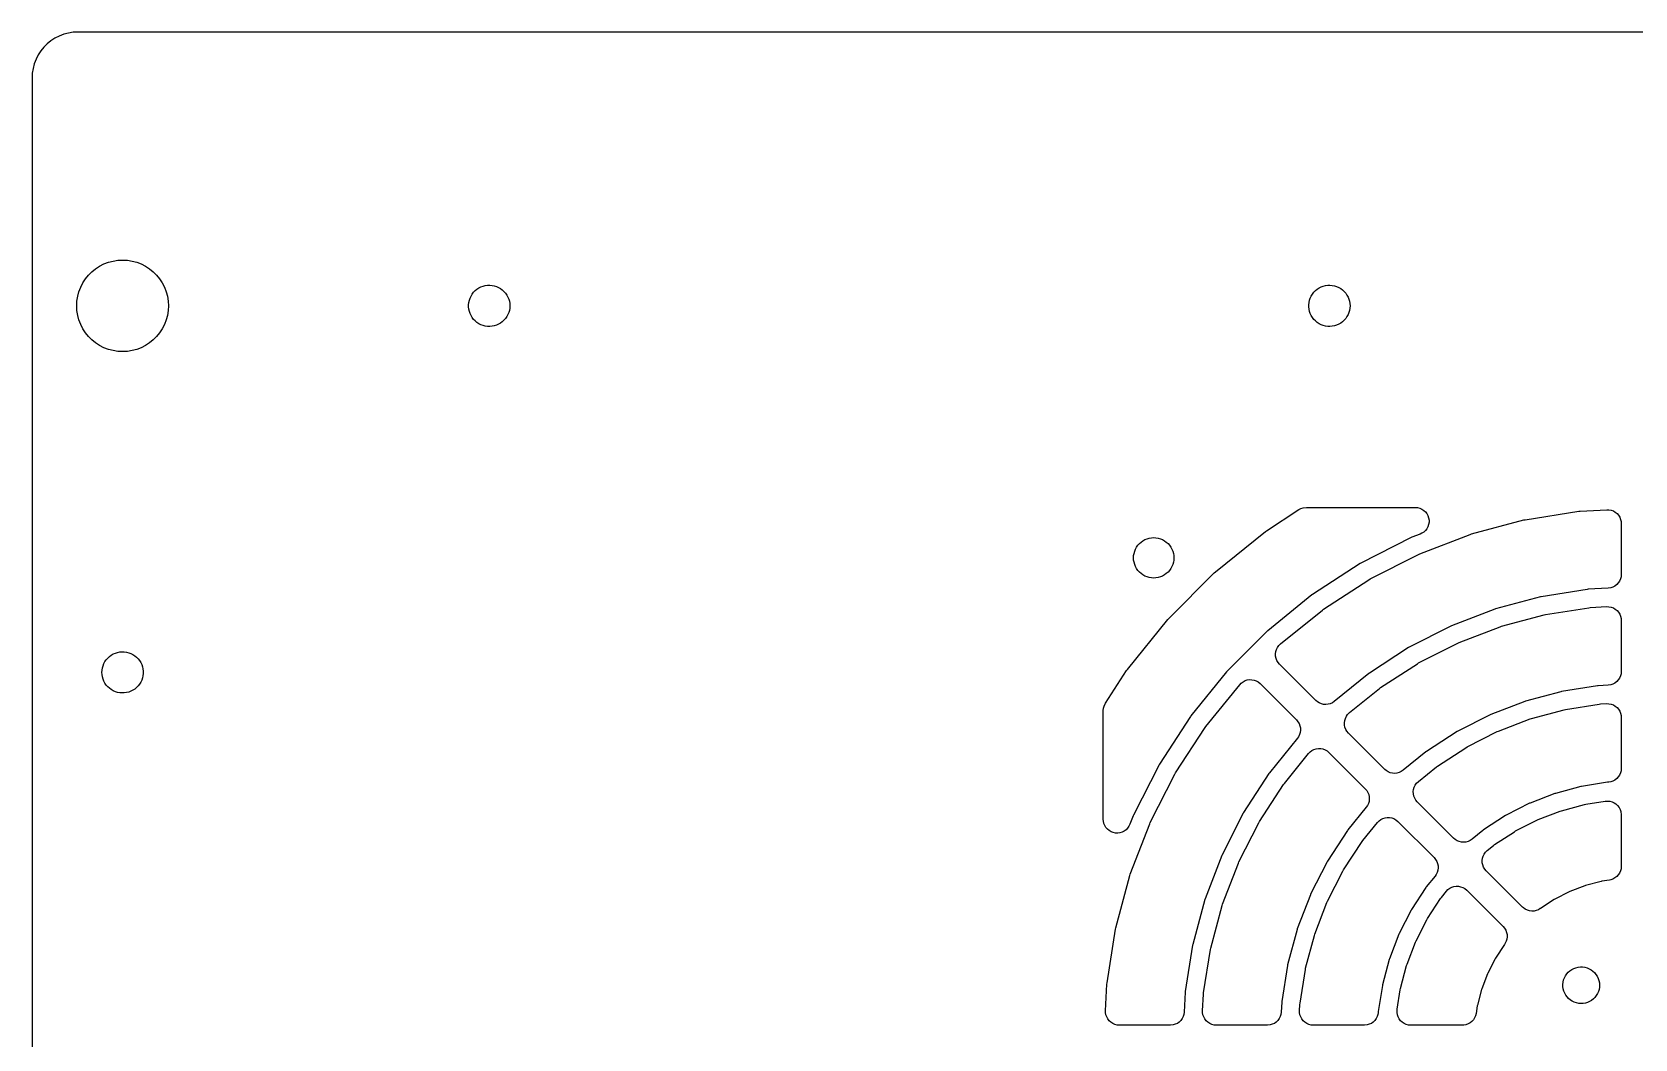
# Model space of a CAD drawing. Header units: metres. Extents: x -325 to 325, y -110 to 110.
# Drawn here: x -324.9 to -150, y 0 to 109.9 of the extents above; entities that cross this region are included whole.
import ezdxf

# ---------------------------------------------------------------- set-up
doc = ezdxf.new("R2010")
doc.units = ezdxf.units.M

msp = doc.modelspace()

# ---------------------------------------------------------------- linework, layer by layer
for p, q in [((-323.221, 108.591), (-323.591, 108.221)), ((-322.814, 108.92), (-323.221, 108.591)), ((-322.375, 109.205), (-322.814, 108.92)), ((-321.909, 109.443), (-322.375, 109.205)), ((-321.42, 109.63), (-321.909, 109.443)), ((-320.915, 109.766), (-321.42, 109.63)), ((-320.398, 109.848), (-320.915, 109.766)), ((-319.875, 109.875), (-320.398, 109.848)), ((319.875, 109.875), (-319.875, 109.875)), ((-324.443, 106.909), (-324.63, 106.42)), ((-324.205, 107.375), (-324.443, 106.909)), ((-323.92, 107.814), (-324.205, 107.375)), ((-323.591, 108.221), (-323.92, 107.814)), ((-324.848, 105.398), (-324.875, 104.875)), ((-324.766, 105.915), (-324.848, 105.398)), ((-324.63, 106.42), (-324.766, 105.915)), ((-324.875, 104.875), (-324.875, -104.875)), ((-318.346, 83.7157), (-317.939, 84.0451)), ((-317.939, 84.0451), (-317.5, 84.3301)), ((-317.5, 84.3301), (-317.034, 84.5677)), ((-317.034, 84.5677), (-316.545, 84.7553)), ((-316.545, 84.7553), (-316.04, 84.8907)), ((-316.04, 84.8907), (-315.523, 84.9726)), ((-315.523, 84.9726), (-315, 85)), ((-315, 85), (-314.477, 84.9726)), ((-314.477, 84.9726), (-313.96, 84.8907)), ((-313.96, 84.8907), (-313.455, 84.7553)), ((-313.455, 84.7553), (-312.966, 84.5677)), ((-312.966, 84.5677), (-312.5, 84.3301)), ((-312.5, 84.3301), (-312.061, 84.0451)), ((-312.061, 84.0451), (-311.654, 83.7157)), ((-319.568, 82.0337), (-319.33, 82.5)), ((-319.33, 82.5), (-319.045, 82.9389)), ((-319.045, 82.9389), (-318.716, 83.3456)), ((-318.716, 83.3456), (-318.346, 83.7157)), ((-311.654, 83.7157), (-311.284, 83.3456)), ((-311.284, 83.3456), (-310.955, 82.9389)), ((-310.955, 82.9389), (-310.67, 82.5)), ((-310.67, 82.5), (-310.432, 82.0337)), ((-275.672, 82.1474), (-275.431, 82.2083)), ((-275.431, 82.2083), (-275.186, 82.2423)), ((-275.186, 82.2423), (-274.938, 82.2491)), ((-274.938, 82.2491), (-274.691, 82.2287)), ((-274.691, 82.2287), (-274.448, 82.1812)), ((-184.005, 82.1474), (-183.765, 82.2083)), ((-183.765, 82.2083), (-183.519, 82.2423)), ((-183.519, 82.2423), (-183.271, 82.2491)), ((-183.271, 82.2491), (-183.024, 82.2287)), ((-183.024, 82.2287), (-182.781, 82.1812)), ((-320, 80), (-319.973, 80.5226)), ((-319.973, 80.5226), (-319.891, 81.0396)), ((-319.891, 81.0396), (-319.755, 81.5451)), ((-319.755, 81.5451), (-319.568, 82.0337)), ((-310.432, 82.0337), (-310.245, 81.5451)), ((-310.245, 81.5451), (-310.109, 81.0396)), ((-310.109, 81.0396), (-310.027, 80.5226)), ((-310.027, 80.5226), (-310, 80)), ((-277.219, 80.3703), (-277.165, 80.6122)), ((-277.165, 80.6122), (-277.085, 80.8467)), ((-277.085, 80.8467), (-276.979, 81.0709)), ((-276.979, 81.0709), (-276.849, 81.2821)), ((-276.849, 81.2821), (-276.697, 81.4777)), ((-276.697, 81.4777), (-276.524, 81.6554)), ((-276.524, 81.6554), (-276.333, 81.813)), ((-276.333, 81.813), (-276.125, 81.9485)), ((-276.125, 81.9485), (-275.904, 82.0605)), ((-275.904, 82.0605), (-275.672, 82.1474)), ((-274.448, 82.1812), (-274.211, 82.1071)), ((-274.211, 82.1071), (-273.984, 82.0076)), ((-273.984, 82.0076), (-273.769, 81.8836)), ((-273.769, 81.8836), (-273.57, 81.7368)), ((-273.57, 81.7368), (-273.387, 81.5689)), ((-273.387, 81.5689), (-273.224, 81.382)), ((-273.224, 81.382), (-273.083, 81.1783)), ((-273.083, 81.1783), (-272.965, 80.9602)), ((-272.965, 80.9602), (-272.872, 80.7306)), ((-272.872, 80.7306), (-272.804, 80.492)), ((-272.804, 80.492), (-272.764, 80.2475)), ((-185.553, 80.3703), (-185.498, 80.6122)), ((-185.498, 80.6122), (-185.418, 80.8467)), ((-185.418, 80.8467), (-185.312, 81.0709)), ((-185.312, 81.0709), (-185.182, 81.2821)), ((-185.182, 81.2821), (-185.03, 81.4777)), ((-185.03, 81.4777), (-184.857, 81.6554)), ((-184.857, 81.6554), (-184.666, 81.813)), ((-184.666, 81.813), (-184.458, 81.9485)), ((-184.458, 81.9485), (-184.237, 82.0605)), ((-184.237, 82.0605), (-184.005, 82.1474)), ((-182.781, 82.1812), (-182.544, 82.1071)), ((-182.544, 82.1071), (-182.317, 82.0076)), ((-182.317, 82.0076), (-182.103, 81.8836)), ((-182.103, 81.8836), (-181.903, 81.7368)), ((-181.903, 81.7368), (-181.721, 81.5689)), ((-181.721, 81.5689), (-181.558, 81.382)), ((-181.558, 81.382), (-181.417, 81.1783)), ((-181.417, 81.1783), (-181.299, 80.9602)), ((-181.299, 80.9602), (-181.205, 80.7306)), ((-181.205, 80.7306), (-181.138, 80.492)), ((-181.138, 80.492), (-181.097, 80.2475)), ((-319.973, 79.4774), (-320, 80)), ((-319.891, 78.9604), (-319.973, 79.4774)), ((-319.755, 78.4549), (-319.891, 78.9604)), ((-310.109, 78.9604), (-310.245, 78.4549)), ((-310.027, 79.4774), (-310.109, 78.9604)), ((-310, 80), (-310.027, 79.4774)), ((-277.247, 80.1239), (-277.219, 80.3703)), ((-277.247, 79.8761), (-277.247, 80.1239)), ((-277.219, 79.6297), (-277.247, 79.8761)), ((-277.165, 79.3878), (-277.219, 79.6297)), ((-277.085, 79.1533), (-277.165, 79.3878)), ((-276.979, 78.9291), (-277.085, 79.1533)), ((-276.849, 78.7179), (-276.979, 78.9291)), ((-276.697, 78.5223), (-276.849, 78.7179)), ((-273.083, 78.8217), (-273.224, 78.618)), ((-272.965, 79.0397), (-273.083, 78.8217)), ((-272.872, 79.2694), (-272.965, 79.0397)), ((-272.804, 79.508), (-272.872, 79.2694)), ((-272.764, 79.7525), (-272.804, 79.508)), ((-272.764, 80.2475), (-272.75, 80)), ((-272.75, 80), (-272.764, 79.7525)), ((-185.58, 80.1239), (-185.553, 80.3703)), ((-185.58, 79.8761), (-185.58, 80.1239)), ((-185.553, 79.6297), (-185.58, 79.8761)), ((-185.498, 79.3878), (-185.553, 79.6297)), ((-185.418, 79.1533), (-185.498, 79.3878)), ((-185.312, 78.9291), (-185.418, 79.1533)), ((-185.182, 78.7179), (-185.312, 78.9291)), ((-185.03, 78.5223), (-185.182, 78.7179)), ((-181.417, 78.8217), (-181.558, 78.618)), ((-181.299, 79.0397), (-181.417, 78.8217)), ((-181.205, 79.2694), (-181.299, 79.0397)), ((-181.138, 79.508), (-181.205, 79.2694)), ((-181.097, 79.7525), (-181.138, 79.508)), ((-181.097, 80.2475), (-181.083, 80)), ((-181.083, 80), (-181.097, 79.7525)), ((-319.568, 77.9663), (-319.755, 78.4549)), ((-319.33, 77.5), (-319.568, 77.9663)), ((-319.045, 77.0611), (-319.33, 77.5)), ((-318.716, 76.6543), (-319.045, 77.0611)), ((-310.955, 77.0611), (-311.284, 76.6543)), ((-310.67, 77.5), (-310.955, 77.0611)), ((-310.432, 77.9663), (-310.67, 77.5)), ((-310.245, 78.4549), (-310.432, 77.9663)), ((-276.524, 78.3446), (-276.697, 78.5223)), ((-276.333, 78.187), (-276.524, 78.3446)), ((-276.125, 78.0514), (-276.333, 78.187)), ((-275.904, 77.9395), (-276.125, 78.0514)), ((-275.672, 77.8526), (-275.904, 77.9395)), ((-275.431, 77.7917), (-275.672, 77.8526)), ((-275.186, 77.7577), (-275.431, 77.7917)), ((-274.938, 77.7509), (-275.186, 77.7577)), ((-274.691, 77.7713), (-274.938, 77.7509)), ((-274.448, 77.8188), (-274.691, 77.7713)), ((-274.211, 77.8929), (-274.448, 77.8188)), ((-273.984, 77.9924), (-274.211, 77.8929)), ((-273.769, 78.1164), (-273.984, 77.9924)), ((-273.57, 78.2632), (-273.769, 78.1164)), ((-273.387, 78.4311), (-273.57, 78.2632)), ((-273.224, 78.618), (-273.387, 78.4311)), ((-184.857, 78.3446), (-185.03, 78.5223)), ((-184.666, 78.187), (-184.857, 78.3446)), ((-184.458, 78.0514), (-184.666, 78.187)), ((-184.237, 77.9395), (-184.458, 78.0514)), ((-184.005, 77.8526), (-184.237, 77.9395)), ((-183.765, 77.7917), (-184.005, 77.8526)), ((-183.519, 77.7577), (-183.765, 77.7917)), ((-183.271, 77.7509), (-183.519, 77.7577)), ((-183.024, 77.7713), (-183.271, 77.7509)), ((-182.781, 77.8188), (-183.024, 77.7713)), ((-182.544, 77.8929), (-182.781, 77.8188)), ((-182.317, 77.9924), (-182.544, 77.8929)), ((-182.103, 78.1164), (-182.317, 77.9924)), ((-181.903, 78.2632), (-182.103, 78.1164)), ((-181.721, 78.4311), (-181.903, 78.2632)), ((-181.558, 78.618), (-181.721, 78.4311)), ((-318.346, 76.2843), (-318.716, 76.6543)), ((-317.939, 75.9549), (-318.346, 76.2843)), ((-317.5, 75.6699), (-317.939, 75.9549)), ((-317.034, 75.4323), (-317.5, 75.6699)), ((-316.545, 75.2447), (-317.034, 75.4323)), ((-316.04, 75.1093), (-316.545, 75.2447)), ((-313.455, 75.2447), (-313.96, 75.1093)), ((-312.966, 75.4323), (-313.455, 75.2447)), ((-312.5, 75.6699), (-312.966, 75.4323)), ((-312.061, 75.9549), (-312.5, 75.6699)), ((-311.654, 76.2843), (-312.061, 75.9549)), ((-311.284, 76.6543), (-311.654, 76.2843)), ((-315.523, 75.0274), (-316.04, 75.1093)), ((-315, 75), (-315.523, 75.0274)), ((-314.477, 75.0274), (-315, 75)), ((-313.96, 75.1093), (-314.477, 75.0274)), ((-190.197, 55.4605), (-186.659, 57.758)), ((-186.659, 57.758), (-186.441, 57.8753)), ((-186.441, 57.8753), (-186.207, 57.9551)), ((-186.207, 57.9551), (-185.843, 58)), ((-185.843, 58), (-173.962, 58)), ((-173.962, 58), (-173.715, 57.9795)), ((-173.715, 57.9795), (-173.475, 57.9187)), ((-173.475, 57.9187), (-173.248, 57.8192)), ((-173.248, 57.8192), (-173.041, 57.6837)), ((-155.975, 57.6035), (-153.079, 57.7553)), ((-153.079, 57.7553), (-152.831, 57.7478)), ((-152.831, 57.7478), (-152.588, 57.6996)), ((-173.041, 57.6837), (-172.859, 57.5159)), ((-172.859, 57.5159), (-172.706, 57.3204)), ((-172.706, 57.3204), (-172.588, 57.1025)), ((-172.588, 57.1025), (-172.508, 56.8682)), ((-172.508, 56.1318), (-172.588, 55.8975)), ((-172.508, 56.8682), (-172.467, 56.6239)), ((-172.467, 56.3761), (-172.508, 56.1318)), ((-172.467, 56.6239), (-172.467, 56.3761)), ((-167.821, 55.1024), (-162.118, 56.6307)), ((-162.118, 56.6307), (-161.964, 56.6633)), ((-161.964, 56.6633), (-156.132, 57.5871)), ((-156.132, 57.5871), (-155.975, 57.6035)), ((-152.588, 57.6996), (-152.356, 57.6121)), ((-152.356, 57.6121), (-152.142, 57.4877)), ((-152.142, 57.4877), (-151.951, 57.3297)), ((-151.951, 57.3297), (-151.789, 57.1424)), ((-151.789, 57.1424), (-151.66, 56.931)), ((-151.66, 56.931), (-151.567, 56.7012)), ((-151.567, 56.7012), (-151.514, 56.4593)), ((-151.514, 56.4593), (-151.5, 56.2574)), ((-151.5, 56.2574), (-151.5, 50.6782)), ((-204.058, 54.0581), (-203.874, 54.2227)), ((-203.874, 54.2227), (-203.672, 54.3657)), ((-203.672, 54.3657), (-203.456, 54.4852)), ((-203.456, 54.4852), (-203.228, 54.5798)), ((-203.228, 54.5798), (-202.99, 54.6482)), ((-202.99, 54.6482), (-202.747, 54.6896)), ((-202.747, 54.6896), (-202.5, 54.7035)), ((-202.5, 54.7035), (-202.253, 54.6896)), ((-202.253, 54.6896), (-202.01, 54.6482)), ((-202.01, 54.6482), (-201.772, 54.5798)), ((-201.772, 54.5798), (-201.544, 54.4852)), ((-201.544, 54.4852), (-201.328, 54.3657)), ((-201.328, 54.3657), (-201.126, 54.2227)), ((-201.126, 54.2227), (-200.942, 54.0581)), ((-195.774, 50.9548), (-190.324, 55.3682)), ((-190.324, 55.3682), (-190.197, 55.4605)), ((-174.405, 54.7187), (-179.923, 51.9072)), ((-174.334, 54.7507), (-174.405, 54.7187)), ((-173.425, 55.0996), (-174.334, 54.7507)), ((-173.483, 52.9377), (-167.971, 55.0539)), ((-173.248, 55.1808), (-173.425, 55.0996)), ((-173.041, 55.3163), (-173.248, 55.1808)), ((-172.859, 55.4841), (-173.041, 55.3163)), ((-172.706, 55.6796), (-172.859, 55.4841)), ((-172.588, 55.8975), (-172.706, 55.6796)), ((-167.971, 55.0539), (-167.821, 55.1024)), ((-204.703, 52.5), (-204.69, 52.7467)), ((-204.69, 52.2533), (-204.703, 52.5)), ((-204.69, 52.7467), (-204.648, 52.9903)), ((-204.648, 52.9903), (-204.58, 53.2278)), ((-204.58, 53.2278), (-204.485, 53.456)), ((-204.485, 53.456), (-204.366, 53.6723)), ((-204.366, 53.6723), (-204.223, 53.8738)), ((-204.223, 53.8738), (-204.058, 54.0581)), ((-200.942, 54.0581), (-200.777, 53.8738)), ((-200.777, 53.8738), (-200.634, 53.6723)), ((-200.634, 53.6723), (-200.515, 53.456)), ((-200.515, 53.456), (-200.42, 53.2278)), ((-200.42, 53.2278), (-200.352, 52.9903)), ((-200.352, 52.9903), (-200.31, 52.7467)), ((-200.31, 52.7467), (-200.297, 52.5)), ((-200.297, 52.5), (-200.31, 52.2533)), ((-178.888, 50.193), (-173.627, 52.8738)), ((-173.627, 52.8738), (-173.483, 52.9377)), ((-204.648, 52.0097), (-204.69, 52.2533)), ((-204.58, 51.7722), (-204.648, 52.0097)), ((-204.485, 51.5439), (-204.58, 51.7722)), ((-204.366, 51.3277), (-204.485, 51.5439)), ((-204.223, 51.1262), (-204.366, 51.3277)), ((-204.058, 50.9419), (-204.223, 51.1262)), ((-203.874, 50.7773), (-204.058, 50.9419)), ((-203.672, 50.6343), (-203.874, 50.7773)), ((-201.126, 50.7773), (-201.328, 50.6343)), ((-200.942, 50.9419), (-201.126, 50.7773)), ((-200.777, 51.1262), (-200.942, 50.9419)), ((-200.85, 45.8911), (-195.891, 50.8497)), ((-200.634, 51.3277), (-200.777, 51.1262)), ((-200.515, 51.5439), (-200.634, 51.3277)), ((-200.42, 51.7722), (-200.515, 51.5439)), ((-200.352, 52.0097), (-200.42, 51.7722)), ((-200.31, 52.2533), (-200.352, 52.0097)), ((-195.891, 50.8497), (-195.774, 50.9548)), ((-179.991, 51.868), (-185.185, 48.495)), ((-179.923, 51.9072), (-179.991, 51.868)), ((-203.456, 50.5147), (-203.672, 50.6343)), ((-203.228, 50.4202), (-203.456, 50.5147)), ((-202.99, 50.3518), (-203.228, 50.4202)), ((-202.747, 50.3104), (-202.99, 50.3518)), ((-202.5, 50.2965), (-202.747, 50.3104)), ((-202.253, 50.3104), (-202.5, 50.2965)), ((-202.01, 50.3518), (-202.253, 50.3104)), ((-201.772, 50.4202), (-202.01, 50.3518)), ((-201.544, 50.5147), (-201.772, 50.4202)), ((-201.328, 50.6343), (-201.544, 50.5147)), ((-183.977, 46.8984), (-179.024, 50.1145)), ((-179.024, 50.1145), (-178.888, 50.193)), ((-155.195, 49.0569), (-160.218, 48.2614)), ((-155.117, 49.0651), (-155.195, 49.0569)), ((-152.921, 49.1802), (-155.117, 49.0651)), ((-152.632, 49.2241), (-152.921, 49.1802)), ((-152.397, 49.3045), (-152.632, 49.2241)), ((-152.18, 49.4224), (-152.397, 49.3045)), ((-151.984, 49.5746), (-152.18, 49.4224)), ((-151.816, 49.7568), (-151.984, 49.5746)), ((-151.681, 49.9642), (-151.816, 49.7568)), ((-151.581, 50.1911), (-151.681, 49.9642)), ((-151.52, 50.4313), (-151.581, 50.1911)), ((-151.5, 50.6782), (-151.52, 50.4313)), ((-185.249, 48.4489), (-190.062, 44.5514)), ((-185.185, 48.495), (-185.249, 48.4489)), ((-160.295, 48.2451), (-165.207, 46.929)), ((-160.218, 48.2614), (-160.295, 48.2451)), ((-205.368, 40.3243), (-200.955, 45.7745)), ((-200.955, 45.7745), (-200.85, 45.8911)), ((-188.656, 43.12), (-184.104, 46.8061)), ((-184.104, 46.8061), (-183.977, 46.8984)), ((-165.282, 46.9047), (-170.029, 45.0823)), ((-165.207, 46.929), (-165.282, 46.9047)), ((-164.551, 45.037), (-159.917, 46.2786)), ((-159.917, 46.2786), (-159.764, 46.3113)), ((-159.764, 46.3113), (-155.025, 47.0618)), ((-155.025, 47.0618), (-154.869, 47.0782)), ((-154.869, 47.0782), (-153.079, 47.172)), ((-153.079, 47.172), (-152.831, 47.1645)), ((-152.831, 47.1645), (-152.588, 47.1163)), ((-152.588, 47.1163), (-152.356, 47.0288)), ((-152.356, 47.0288), (-152.142, 46.9044)), ((-152.142, 46.9044), (-151.951, 46.7463)), ((-151.951, 46.7463), (-151.789, 46.5591)), ((-151.789, 46.5591), (-151.66, 46.3477)), ((-151.66, 46.3477), (-151.567, 46.1179)), ((-151.567, 46.1179), (-151.514, 45.876)), ((-151.514, 45.876), (-151.5, 45.6741)), ((-151.5, 45.6741), (-151.5, 40.0948)), ((-190.12, 44.4989), (-194.499, 40.1199)), ((-190.062, 44.5514), (-190.12, 44.4989)), ((-170.101, 45.0504), (-174.632, 42.7418)), ((-170.029, 45.0823), (-170.101, 45.0504)), ((-169.179, 43.2693), (-164.7, 44.9885)), ((-164.7, 44.9885), (-164.551, 45.037)), ((-316.231, 41.8836), (-316.016, 42.0076)), ((-316.016, 42.0076), (-315.789, 42.1071)), ((-315.789, 42.1071), (-315.552, 42.1812)), ((-315.552, 42.1812), (-315.309, 42.2287)), ((-315.309, 42.2287), (-315.062, 42.2491)), ((-315.062, 42.2491), (-314.814, 42.2423)), ((-314.814, 42.2423), (-314.569, 42.2083)), ((-314.569, 42.2083), (-314.328, 42.1474)), ((-314.328, 42.1474), (-314.096, 42.0605)), ((-314.096, 42.0605), (-313.875, 41.9485)), ((-189.21, 42.0162), (-189.18, 42.2621)), ((-189.2, 41.7687), (-189.21, 42.0162)), ((-189.18, 42.2621), (-189.109, 42.4995)), ((-189.109, 42.4995), (-189, 42.7221)), ((-189, 42.7221), (-188.856, 42.9237)), ((-188.856, 42.9237), (-188.656, 43.12)), ((-174.7, 42.7025), (-178.964, 39.9329)), ((-174.632, 42.7418), (-174.7, 42.7025)), ((-173.597, 41.0276), (-169.322, 43.2054)), ((-169.322, 43.2054), (-169.179, 43.2693)), ((-317.25, 40), (-317.236, 40.2475)), ((-317.236, 40.2475), (-317.196, 40.492)), ((-317.196, 40.492), (-317.128, 40.7306)), ((-317.128, 40.7306), (-317.035, 40.9602)), ((-317.035, 40.9602), (-316.917, 41.1783)), ((-316.917, 41.1783), (-316.776, 41.382)), ((-316.776, 41.382), (-316.613, 41.5689)), ((-316.613, 41.5689), (-316.43, 41.7368)), ((-316.43, 41.7368), (-316.231, 41.8836)), ((-313.875, 41.9485), (-313.667, 41.813)), ((-313.667, 41.813), (-313.476, 41.6554)), ((-313.476, 41.6554), (-313.303, 41.4777)), ((-313.303, 41.4777), (-313.151, 41.2821)), ((-313.151, 41.2821), (-313.021, 41.0709)), ((-313.021, 41.0709), (-312.915, 40.8467)), ((-312.915, 40.8467), (-312.835, 40.6122)), ((-312.835, 40.6122), (-312.781, 40.3703)), ((-312.781, 40.3703), (-312.753, 40.1239)), ((-205.461, 40.1973), (-205.368, 40.3243)), ((-189.149, 41.5262), (-189.2, 41.7687)), ((-189.059, 41.2955), (-189.149, 41.5262)), ((-188.932, 41.0826), (-189.059, 41.2955)), ((-188.772, 40.8936), (-188.932, 41.0826)), ((-184.811, 36.9322), (-188.772, 40.8936)), ((-177.756, 38.3363), (-173.732, 40.9491)), ((-173.732, 40.9491), (-173.597, 41.0276)), ((-317.236, 39.7525), (-317.25, 40)), ((-317.196, 39.508), (-317.236, 39.7525)), ((-317.128, 39.2694), (-317.196, 39.508)), ((-317.035, 39.0397), (-317.128, 39.2694)), ((-316.917, 38.8217), (-317.035, 39.0397)), ((-316.776, 38.618), (-316.917, 38.8217)), ((-316.613, 38.4311), (-316.776, 38.618)), ((-313.303, 38.5223), (-313.476, 38.3446)), ((-313.151, 38.7179), (-313.303, 38.5223)), ((-313.021, 38.9291), (-313.151, 38.7179)), ((-312.915, 39.1533), (-313.021, 38.9291)), ((-312.835, 39.3878), (-312.915, 39.1533)), ((-312.781, 39.6297), (-312.835, 39.3878)), ((-312.753, 39.8761), (-312.781, 39.6297)), ((-312.753, 40.1239), (-312.753, 39.8761)), ((-207.758, 36.6595), (-205.461, 40.1973)), ((-194.551, 40.0616), (-198.449, 35.2486)), ((-196.806, 34.1036), (-193.12, 38.6556)), ((-194.499, 40.1199), (-194.551, 40.0616)), ((-193.12, 38.6556), (-192.949, 38.8346)), ((-192.949, 38.8346), (-192.75, 38.983)), ((-192.75, 38.983), (-192.53, 39.0966)), ((-192.53, 39.0966), (-192.294, 39.1726)), ((-192.294, 39.1726), (-192.049, 39.2086)), ((-192.049, 39.2086), (-191.802, 39.2038)), ((-191.802, 39.2038), (-191.558, 39.1584)), ((-191.558, 39.1584), (-191.325, 39.0734)), ((-191.325, 39.0734), (-191.11, 38.9513)), ((-191.11, 38.9513), (-190.894, 38.7723)), ((-190.894, 38.7723), (-186.932, 34.8109)), ((-179.028, 39.8868), (-182.806, 36.8271)), ((-178.964, 39.9329), (-179.028, 39.8868)), ((-154.089, 38.5316), (-158.018, 37.9094)), ((-154.011, 38.5398), (-154.089, 38.5316)), ((-152.921, 38.5969), (-154.011, 38.5398)), ((-152.632, 38.6407), (-152.921, 38.5969)), ((-152.397, 38.7212), (-152.632, 38.6407)), ((-152.18, 38.8391), (-152.397, 38.7212)), ((-151.984, 38.9912), (-152.18, 38.8391)), ((-151.816, 39.1735), (-151.984, 38.9912)), ((-151.681, 39.3809), (-151.816, 39.1735)), ((-151.581, 39.6078), (-151.681, 39.3809)), ((-151.52, 39.8479), (-151.581, 39.6078)), ((-151.5, 40.0948), (-151.52, 39.8479)), ((-316.43, 38.2632), (-316.613, 38.4311)), ((-316.231, 38.1164), (-316.43, 38.2632)), ((-316.016, 37.9924), (-316.231, 38.1164)), ((-315.789, 37.8928), (-316.016, 37.9924)), ((-315.552, 37.8188), (-315.789, 37.8928)), ((-315.309, 37.7713), (-315.552, 37.8188)), ((-315.062, 37.7509), (-315.309, 37.7713)), ((-314.814, 37.7577), (-315.062, 37.7509)), ((-314.569, 37.7917), (-314.814, 37.7577)), ((-314.328, 37.8526), (-314.569, 37.7917)), ((-314.096, 37.9395), (-314.328, 37.8526)), ((-313.875, 38.0514), (-314.096, 37.9395)), ((-313.667, 38.187), (-313.875, 38.0514)), ((-313.476, 38.3446), (-313.667, 38.187)), ((-184.649, 36.7916), (-184.811, 36.9322)), ((-184.439, 36.6601), (-184.649, 36.7916)), ((-182.806, 36.8271), (-183.011, 36.6877)), ((-181.141, 35.6055), (-177.883, 38.244)), ((-177.883, 38.244), (-177.756, 38.3363)), ((-162.011, 36.8393), (-165.724, 35.414)), ((-161.936, 36.8637), (-162.011, 36.8393)), ((-158.095, 37.893), (-161.936, 36.8637)), ((-158.018, 37.9094), (-158.095, 37.893)), ((-208, 35.8425), (-207.98, 36.0894)), ((-208, 23.9621), (-208, 35.8425)), ((-207.98, 36.0894), (-207.919, 36.3296)), ((-207.919, 36.3296), (-207.758, 36.6595)), ((-198.495, 35.1852), (-201.868, 29.9912)), ((-198.449, 35.2486), (-198.495, 35.1852)), ((-184.21, 36.565), (-184.439, 36.6601)), ((-183.969, 36.5089), (-184.21, 36.565)), ((-183.721, 36.4931), (-183.969, 36.5089)), ((-183.475, 36.5184), (-183.721, 36.4931)), ((-183.236, 36.5838), (-183.475, 36.5184)), ((-183.011, 36.6877), (-183.236, 36.5838)), ((-181.665, 34.7476), (-181.595, 34.9851)), ((-181.595, 34.9851), (-181.486, 35.2076)), ((-181.486, 35.2076), (-181.342, 35.4093)), ((-181.342, 35.4093), (-181.141, 35.6055)), ((-165.796, 35.382), (-169.34, 33.5763)), ((-165.724, 35.414), (-165.796, 35.382)), ((-161.28, 34.9717), (-157.717, 35.9265)), ((-157.717, 35.9265), (-157.563, 35.9592)), ((-157.563, 35.9592), (-153.919, 36.5364)), ((-153.919, 36.5364), (-153.763, 36.5528)), ((-153.763, 36.5528), (-153.078, 36.5887)), ((-153.078, 36.5887), (-152.831, 36.5811)), ((-152.831, 36.5811), (-152.588, 36.533)), ((-152.588, 36.533), (-152.356, 36.4455)), ((-152.356, 36.4455), (-152.142, 36.321)), ((-152.142, 36.321), (-151.951, 36.163)), ((-151.951, 36.163), (-151.789, 35.9757)), ((-151.789, 35.9757), (-151.66, 35.7643)), ((-151.66, 35.7643), (-151.567, 35.5345)), ((-151.567, 35.5345), (-151.514, 35.2926)), ((-151.514, 35.2926), (-151.5, 35.0907)), ((-151.5, 35.0907), (-151.5, 29.5115)), ((-200.114, 29.0243), (-196.898, 33.9766)), ((-196.898, 33.9766), (-196.806, 34.1036)), ((-186.932, 34.8109), (-186.772, 34.6219)), ((-186.772, 34.6219), (-186.645, 34.409)), ((-186.645, 34.409), (-186.555, 34.1783)), ((-186.525, 33.4424), (-186.595, 33.205)), ((-186.555, 34.1783), (-186.504, 33.9358)), ((-186.494, 33.6883), (-186.525, 33.4424)), ((-186.504, 33.9358), (-186.494, 33.6883)), ((-181.696, 34.5018), (-181.665, 34.7476)), ((-181.686, 34.2543), (-181.696, 34.5018)), ((-181.635, 34.0118), (-181.686, 34.2543)), ((-181.545, 33.781), (-181.635, 34.0118)), ((-181.418, 33.5682), (-181.545, 33.781)), ((-181.258, 33.3792), (-181.418, 33.5682)), ((-177.296, 29.4178), (-181.258, 33.3792)), ((-169.408, 33.5371), (-172.744, 31.3708)), ((-169.34, 33.5763), (-169.408, 33.5371)), ((-168.305, 31.8621), (-165.018, 33.5371)), ((-165.018, 33.5371), (-164.874, 33.601)), ((-164.874, 33.601), (-161.43, 34.9232)), ((-161.43, 34.9232), (-161.28, 34.9717)), ((-186.827, 32.8063), (-189.887, 29.0279)), ((-186.704, 32.9824), (-186.827, 32.8063)), ((-186.595, 33.205), (-186.704, 32.9824)), ((-185.236, 31.4685), (-185.016, 31.5822)), ((-185.016, 31.5822), (-184.78, 31.6581)), ((-184.78, 31.6581), (-184.535, 31.6942)), ((-184.535, 31.6942), (-184.287, 31.6894)), ((-184.287, 31.6894), (-184.044, 31.6439)), ((-184.044, 31.6439), (-183.811, 31.559)), ((-183.811, 31.559), (-183.595, 31.4369)), ((-171.535, 29.7742), (-168.441, 31.7836)), ((-168.441, 31.7836), (-168.305, 31.8621)), ((-201.907, 29.9233), (-204.719, 24.4054)), ((-201.868, 29.9912), (-201.907, 29.9233)), ((-188.244, 27.8829), (-185.606, 31.1411)), ((-185.606, 31.1411), (-185.434, 31.3201)), ((-185.434, 31.3201), (-185.236, 31.4685)), ((-183.595, 31.4369), (-183.379, 31.2578)), ((-183.379, 31.2578), (-179.418, 27.2964)), ((-172.807, 31.3246), (-175.292, 29.3127)), ((-172.744, 31.3708), (-172.807, 31.3246)), ((-171.662, 29.6819), (-171.535, 29.7742)), ((-202.874, 23.6268), (-200.193, 28.8883)), ((-200.193, 28.8883), (-200.114, 29.0243)), ((-189.933, 28.9644), (-192.703, 24.6995)), ((-189.887, 29.0279), (-189.933, 28.9644)), ((-177.134, 29.2772), (-177.296, 29.4178)), ((-176.924, 29.1457), (-177.134, 29.2772)), ((-176.695, 29.0506), (-176.924, 29.1457)), ((-176.454, 28.9944), (-176.695, 29.0506)), ((-176.207, 28.9787), (-176.454, 28.9944)), ((-175.96, 29.0039), (-176.207, 28.9787)), ((-175.721, 29.0694), (-175.96, 29.0039)), ((-175.497, 29.1732), (-175.721, 29.0694)), ((-175.292, 29.3127), (-175.497, 29.1732)), ((-173.827, 27.8948), (-173.627, 28.0911)), ((-173.627, 28.0911), (-171.662, 29.6819)), ((-152.983, 28.0062), (-155.817, 27.5573)), ((-152.866, 28.0185), (-152.983, 28.0062)), ((-152.632, 28.0574), (-152.866, 28.0219)), ((-152.866, 28.0219), (-152.866, 28.0185)), ((-152.397, 28.1378), (-152.632, 28.0574)), ((-152.18, 28.2557), (-152.397, 28.1378)), ((-151.984, 28.4079), (-152.18, 28.2557)), ((-151.816, 28.5902), (-151.984, 28.4079)), ((-151.681, 28.7976), (-151.816, 28.5902)), ((-151.581, 29.0244), (-151.681, 28.7976)), ((-151.52, 29.2646), (-151.581, 29.0244)), ((-151.5, 29.5115), (-151.52, 29.2646)), ((-190.949, 23.7325), (-188.336, 27.7558)), ((-188.336, 27.7558), (-188.244, 27.8829)), ((-179.418, 27.2964), (-179.258, 27.1074)), ((-179.258, 27.1074), (-179.131, 26.8946)), ((-179.131, 26.8946), (-179.041, 26.6638)), ((-179.041, 26.6638), (-178.99, 26.4213)), ((-178.99, 26.4213), (-178.98, 26.1738)), ((-174.181, 26.9873), (-174.151, 27.2332)), ((-174.171, 26.7398), (-174.181, 26.9873)), ((-174.12, 26.4973), (-174.171, 26.7398)), ((-174.151, 27.2332), (-174.08, 27.4706)), ((-174.03, 26.2666), (-174.12, 26.4973)), ((-174.08, 27.4706), (-173.971, 27.6932)), ((-173.904, 26.0537), (-174.03, 26.2666)), ((-173.971, 27.6932), (-173.827, 27.8948)), ((-158.741, 26.774), (-161.42, 25.7456)), ((-158.666, 26.7983), (-158.741, 26.774)), ((-155.894, 27.5409), (-158.666, 26.7983)), ((-155.817, 27.5573), (-155.894, 27.5409)), ((-192.742, 24.6316), (-195.05, 20.1008)), ((-192.703, 24.6995), (-192.742, 24.6316)), ((-179.313, 25.2918), (-181.325, 22.8073)), ((-179.19, 25.468), (-179.313, 25.2918)), ((-179.081, 25.6905), (-179.19, 25.468)), ((-179.01, 25.928), (-179.081, 25.6905)), ((-178.98, 26.1738), (-179.01, 25.928)), ((-173.743, 25.8647), (-173.904, 26.0537)), ((-169.782, 21.9033), (-173.743, 25.8647)), ((-161.491, 25.7137), (-164.048, 24.4109)), ((-161.42, 25.7456), (-161.491, 25.7137)), ((-160.57, 23.9326), (-158.159, 24.8578)), ((-158.159, 24.8578), (-158.01, 24.9063)), ((-158.01, 24.9063), (-155.516, 25.5745)), ((-155.516, 25.5745), (-155.363, 25.6071)), ((-155.363, 25.6071), (-153.235, 25.9442)), ((-153.235, 25.9442), (-152.988, 25.9626)), ((-152.988, 25.9626), (-152.741, 25.9401)), ((-152.741, 25.9401), (-152.501, 25.8773)), ((-152.501, 25.8773), (-152.275, 25.7759)), ((-152.275, 25.7759), (-152.069, 25.6387)), ((-152.069, 25.6387), (-151.888, 25.4694)), ((-151.888, 25.4694), (-151.738, 25.2727)), ((-151.738, 25.2727), (-151.621, 25.0538)), ((-151.621, 25.0538), (-151.543, 24.8189)), ((-151.543, 24.8189), (-151.5, 24.4627)), ((-207.987, 23.7684), (-208, 23.9621)), ((-207.935, 23.5262), (-207.987, 23.7684)), ((-207.844, 23.2959), (-207.935, 23.5262)), ((-207.716, 23.0838), (-207.844, 23.2959)), ((-207.555, 22.8956), (-207.716, 23.0838)), ((-207.365, 22.7366), (-207.555, 22.8956)), ((-207.151, 22.6109), (-207.365, 22.7366)), ((-205.524, 22.8228), (-205.725, 22.6778)), ((-205.35, 22.999), (-205.524, 22.8228)), ((-205.207, 23.2014), (-205.35, 22.999)), ((-205.1, 23.4246), (-205.207, 23.2014)), ((-204.751, 24.3336), (-205.1, 23.4246)), ((-205.054, 17.9705), (-202.938, 23.4834)), ((-204.719, 24.4054), (-204.751, 24.3336)), ((-202.938, 23.4834), (-202.874, 23.6268)), ((-193.205, 19.3223), (-191.028, 23.5965)), ((-191.028, 23.5965), (-190.949, 23.7325)), ((-181.371, 22.7437), (-183.537, 19.408)), ((-181.325, 22.8073), (-181.371, 22.7437)), ((-179.682, 21.6622), (-178.091, 23.6267)), ((-178.091, 23.6267), (-177.92, 23.8057)), ((-177.92, 23.8057), (-177.721, 23.9541)), ((-177.721, 23.9541), (-177.501, 24.0677)), ((-177.501, 24.0677), (-177.265, 24.1437)), ((-177.265, 24.1437), (-177.02, 24.1797)), ((-177.02, 24.1797), (-176.773, 24.1749)), ((-176.773, 24.1749), (-176.529, 24.1295)), ((-176.529, 24.1295), (-176.296, 24.0445)), ((-176.296, 24.0445), (-176.081, 23.9224)), ((-176.081, 23.9224), (-175.865, 23.7434)), ((-175.865, 23.7434), (-171.903, 19.782)), ((-166.586, 22.7626), (-167.777, 21.7982)), ((-166.523, 22.8087), (-166.586, 22.7626)), ((-164.116, 24.3717), (-166.523, 22.8087)), ((-164.048, 24.4109), (-164.116, 24.3717)), ((-163.013, 22.6967), (-160.713, 23.8688)), ((-160.713, 23.8688), (-160.57, 23.9326)), ((-151.5, 24.4627), (-151.5, 18.8217)), ((-206.92, 22.5221), (-207.151, 22.6109)), ((-206.677, 22.4726), (-206.92, 22.5221)), ((-206.43, 22.4638), (-206.677, 22.4726)), ((-206.184, 22.4958), (-206.43, 22.4638)), ((-205.947, 22.5677), (-206.184, 22.4958)), ((-205.725, 22.6778), (-205.947, 22.5677)), ((-181.784, 18.4409), (-179.774, 21.5352)), ((-179.774, 21.5352), (-179.682, 21.6622)), ((-169.62, 21.7627), (-169.782, 21.9033)), ((-169.41, 21.6312), (-169.62, 21.7627)), ((-169.181, 21.5361), (-169.41, 21.6312)), ((-168.94, 21.4799), (-169.181, 21.5361)), ((-168.692, 21.4642), (-168.94, 21.4799)), ((-168.446, 21.4894), (-168.692, 21.4642)), ((-168.207, 21.5549), (-168.446, 21.4894)), ((-167.982, 21.6588), (-168.207, 21.5549)), ((-167.777, 21.7982), (-167.982, 21.6588)), ((-166.112, 20.5766), (-165.441, 21.1198)), ((-165.441, 21.1198), (-165.314, 21.2121)), ((-165.314, 21.2121), (-163.149, 22.6181)), ((-163.149, 22.6181), (-163.013, 22.6967)), ((-195.082, 20.029), (-196.905, 15.2816)), ((-195.05, 20.1008), (-195.082, 20.029)), ((-193.269, 19.1789), (-193.205, 19.3223)), ((-183.576, 19.34), (-185.382, 15.796)), ((-183.537, 19.408), (-183.576, 19.34)), ((-171.903, 19.782), (-171.743, 19.5929)), ((-171.743, 19.5929), (-171.616, 19.3801)), ((-171.616, 19.3801), (-171.526, 19.1493)), ((-166.667, 19.4729), (-166.636, 19.7187)), ((-166.657, 19.2254), (-166.667, 19.4729)), ((-166.636, 19.7187), (-166.566, 19.9561)), ((-166.566, 19.9561), (-166.457, 20.1787)), ((-166.457, 20.1787), (-166.313, 20.3803)), ((-166.313, 20.3803), (-166.112, 20.5766)), ((-206.631, 12.1176), (-205.102, 17.8212)), ((-205.102, 17.8212), (-205.054, 17.9705)), ((-194.989, 14.7001), (-193.269, 19.1789)), ((-183.537, 15.0176), (-181.862, 18.305)), ((-181.862, 18.305), (-181.784, 18.4409)), ((-171.798, 17.7773), (-172.763, 16.5865)), ((-171.675, 17.9535), (-171.798, 17.7773)), ((-171.567, 18.1761), (-171.675, 17.9535)), ((-171.496, 18.4135), (-171.567, 18.1761)), ((-171.526, 19.1493), (-171.475, 18.9068)), ((-171.465, 18.6593), (-171.496, 18.4135)), ((-171.475, 18.9068), (-171.465, 18.6593)), ((-166.606, 18.9829), (-166.657, 19.2254)), ((-166.516, 18.7521), (-166.606, 18.9829)), ((-166.389, 18.5393), (-166.516, 18.7521)), ((-166.229, 18.3502), (-166.389, 18.5393)), ((-162.264, 14.3854), (-166.229, 18.3502)), ((-152.18, 17.5659), (-152.397, 17.448)), ((-151.984, 17.7181), (-152.18, 17.5659)), ((-151.816, 17.9003), (-151.984, 17.7181)), ((-151.681, 18.1077), (-151.816, 17.9003)), ((-151.581, 18.3346), (-151.681, 18.1077)), ((-151.52, 18.5748), (-151.581, 18.3346)), ((-151.5, 18.8217), (-151.52, 18.5748)), ((-185.382, 15.796), (-185.414, 15.7243)), ((-172.809, 16.523), (-174.372, 14.1162)), ((-172.763, 16.5865), (-172.809, 16.523)), ((-171.12, 15.4415), (-170.577, 16.1122)), ((-170.577, 16.1122), (-170.405, 16.2912)), ((-170.405, 16.2912), (-170.207, 16.4396)), ((-170.207, 16.4396), (-169.987, 16.5533)), ((-169.987, 16.5533), (-169.751, 16.6292)), ((-169.751, 16.6292), (-169.506, 16.6653)), ((-169.506, 16.6653), (-169.258, 16.6605)), ((-169.258, 16.6605), (-169.015, 16.615)), ((-169.015, 16.615), (-168.782, 16.53)), ((-168.782, 16.53), (-168.566, 16.4079)), ((-168.566, 16.4079), (-168.35, 16.2289)), ((-168.35, 16.2289), (-164.385, 12.264)), ((-157.187, 16.0453), (-158.757, 15.2455)), ((-157.115, 16.0773), (-157.187, 16.0453)), ((-155.47, 16.7086), (-157.115, 16.0773)), ((-155.395, 16.733), (-155.47, 16.7086)), ((-153.694, 17.1889), (-155.395, 16.733)), ((-153.617, 17.2052), (-153.694, 17.1889)), ((-152.765, 17.3401), (-153.617, 17.2052)), ((-152.632, 17.3676), (-152.765, 17.3401)), ((-152.397, 17.448), (-152.632, 17.3676)), ((-196.929, 15.2067), (-198.245, 10.2951)), ((-196.905, 15.2816), (-196.929, 15.2067)), ((-196.279, 9.91716), (-195.037, 14.5508)), ((-195.037, 14.5508), (-194.989, 14.7001)), ((-185.414, 15.7243), (-186.839, 12.0112)), ((-184.923, 11.4297), (-183.601, 14.8742)), ((-183.601, 14.8742), (-183.537, 15.0176)), ((-174.411, 14.0483), (-175.714, 11.4915)), ((-174.372, 14.1162), (-174.411, 14.0483)), ((-172.618, 13.1493), (-171.212, 15.3145)), ((-171.212, 15.3145), (-171.12, 15.4415)), ((-162.163, 14.2935), (-162.264, 14.3854)), ((-161.961, 14.1512), (-162.163, 14.2935)), ((-161.737, 14.0442), (-161.961, 14.1512)), ((-161.499, 13.9755), (-161.737, 14.0442)), ((-160.764, 14.0119), (-161.006, 13.9591)), ((-160.534, 14.1039), (-160.764, 14.0119)), ((-160.322, 14.2324), (-160.534, 14.1039)), ((-160.302, 14.2466), (-160.322, 14.2324)), ((-158.825, 15.2061), (-160.302, 14.2466)), ((-158.757, 15.2455), (-158.825, 15.2061)), ((-173.869, 10.713), (-172.697, 13.0134)), ((-172.697, 13.0134), (-172.618, 13.1493)), ((-164.385, 12.264), (-164.225, 12.075)), ((-161.253, 13.9468), (-161.499, 13.9755)), ((-161.006, 13.9591), (-161.253, 13.9468)), ((-207.587, 6.1315), (-206.663, 11.964)), ((-206.663, 11.964), (-206.631, 12.1176)), ((-186.864, 11.9363), (-187.893, 8.09465)), ((-186.839, 12.0112), (-186.864, 11.9363)), ((-185.927, 7.71677), (-184.972, 11.2803)), ((-184.972, 11.2803), (-184.923, 11.4297)), ((-175.746, 11.4198), (-176.774, 8.74074)), ((-175.714, 11.4915), (-175.746, 11.4198)), ((-174.858, 8.15924), (-173.933, 10.5695)), ((-173.933, 10.5695), (-173.869, 10.713)), ((-164.225, 12.075), (-164.098, 11.8622)), ((-164.049, 10.6581), (-164.157, 10.4356)), ((-164.098, 11.8622), (-164.008, 11.6314)), ((-163.978, 10.8956), (-164.049, 10.6581)), ((-164.008, 11.6314), (-163.958, 11.3889)), ((-163.947, 11.1414), (-163.978, 10.8956)), ((-163.958, 11.3889), (-163.947, 11.1414)), ((-198.261, 10.2181), (-199.057, 5.1955)), ((-198.245, 10.2951), (-198.261, 10.2181)), ((-197.062, 5.02524), (-196.311, 9.76358)), ((-196.311, 9.76358), (-196.279, 9.91716)), ((-165.245, 8.75652), (-166.045, 7.18683)), ((-165.206, 8.82471), (-165.245, 8.75652)), ((-164.247, 10.3024), (-165.206, 8.82471)), ((-164.232, 10.3218), (-164.247, 10.3024)), ((-164.157, 10.4356), (-164.232, 10.3218)), ((-187.909, 8.0177), (-188.532, 4.08925)), ((-187.893, 8.09465), (-187.909, 8.0177)), ((-186.536, 3.91898), (-185.959, 7.56319)), ((-185.959, 7.56319), (-185.927, 7.71677)), ((-176.798, 8.66583), (-177.541, 5.89426)), ((-176.774, 8.74074), (-176.798, 8.66583)), ((-175.574, 5.51637), (-174.906, 8.00992)), ((-174.906, 8.00992), (-174.858, 8.15924)), ((-166.077, 7.1151), (-166.709, 5.47032)), ((-166.045, 7.18683), (-166.077, 7.1151)), ((-157.58, 6.88963), (-157.44, 7.09279)), ((-157.44, 7.09279), (-157.277, 7.2773)), ((-157.277, 7.2773), (-157.093, 7.44037)), ((-157.093, 7.44037), (-156.89, 7.57953)), ((-156.89, 7.57953), (-156.671, 7.69267)), ((-156.671, 7.69267), (-156.44, 7.77808)), ((-156.44, 7.77808), (-156.2, 7.83446)), ((-156.2, 7.83446), (-155.955, 7.86095)), ((-155.955, 7.86095), (-155.709, 7.85716)), ((-155.709, 7.85716), (-155.465, 7.82314)), ((-155.465, 7.82314), (-155.228, 7.75941)), ((-155.228, 7.75941), (-154.999, 7.66693)), ((-154.999, 7.66693), (-154.784, 7.5471)), ((-154.784, 7.5471), (-154.585, 7.40175)), ((-154.585, 7.40175), (-154.406, 7.23308)), ((-154.406, 7.23308), (-154.249, 7.04364)), ((-154.249, 7.04364), (-154.116, 6.83629)), ((-207.755, 3.07851), (-207.604, 5.97536)), ((-207.604, 5.97536), (-207.587, 6.1315)), ((-177.557, 5.81731), (-178.006, 2.98299)), ((-177.541, 5.89426), (-177.557, 5.81731)), ((-175.944, 3.23465), (-175.607, 5.36279)), ((-175.607, 5.36279), (-175.574, 5.51637)), ((-166.733, 5.39542), (-167.189, 3.69386)), ((-166.709, 5.47032), (-166.733, 5.39542)), ((-157.861, 5.95546), (-157.834, 6.20027)), ((-157.857, 5.70924), (-157.861, 5.95546)), ((-157.823, 5.46536), (-157.857, 5.70924)), ((-157.834, 6.20027), (-157.778, 6.43997)), ((-157.759, 5.22751), (-157.823, 5.46536)), ((-157.778, 6.43997), (-157.693, 6.67093)), ((-157.693, 6.67093), (-157.58, 6.88963)), ((-154.116, 6.83629), (-154.009, 6.6142)), ((-154.009, 6.6142), (-153.931, 6.38072)), ((-153.916, 5.40518), (-153.987, 5.1694)), ((-153.931, 6.38072), (-153.882, 6.1394)), ((-153.875, 5.6479), (-153.916, 5.40518)), ((-153.882, 6.1394), (-153.863, 5.89389)), ((-153.863, 5.89389), (-153.875, 5.6479)), ((-199.065, 5.11745), (-199.18, 2.92149)), ((-199.057, 5.1955), (-199.065, 5.11745)), ((-197.172, 3.07851), (-197.078, 4.86909)), ((-197.078, 4.86909), (-197.062, 5.02524)), ((-188.54, 4.0112), (-188.597, 2.92149)), ((-188.532, 4.08925), (-188.54, 4.0112)), ((-186.589, 3.07849), (-186.553, 3.76282)), ((-186.553, 3.76282), (-186.536, 3.91898)), ((-167.205, 3.61696), (-167.34, 2.76534)), ((-167.189, 3.69386), (-167.205, 3.61696)), ((-157.667, 4.99928), (-157.759, 5.22751)), ((-157.547, 4.78416), (-157.667, 4.99928)), ((-157.402, 4.58539), (-157.547, 4.78416)), ((-157.233, 4.40599), (-157.402, 4.58539)), ((-157.044, 4.24869), (-157.233, 4.40599)), ((-156.836, 4.11584), (-157.044, 4.24869)), ((-156.614, 4.00949), (-156.836, 4.11584)), ((-156.381, 3.93123), (-156.614, 4.00949)), ((-156.139, 3.88226), (-156.381, 3.93123)), ((-155.894, 3.86333), (-156.139, 3.88226)), ((-155.648, 3.87469), (-155.894, 3.86333)), ((-155.405, 3.91621), (-155.648, 3.87469)), ((-155.169, 3.98724), (-155.405, 3.91621)), ((-154.944, 4.0867), (-155.169, 3.98724)), ((-154.733, 4.21309), (-154.944, 4.0867)), ((-154.539, 4.3645), (-154.733, 4.21309)), ((-154.365, 4.53862), (-154.539, 4.3645)), ((-154.213, 4.73282), (-154.365, 4.53862)), ((-154.087, 4.94415), (-154.213, 4.73282)), ((-153.987, 5.1694), (-154.087, 4.94415)), ((-207.752, 2.87613), (-207.755, 3.07851)), ((-207.711, 2.63177), (-207.752, 2.87613)), ((-207.631, 2.39746), (-207.711, 2.63177)), ((-207.513, 2.17958), (-207.631, 2.39746)), ((-207.361, 1.98409), (-207.513, 2.17958)), ((-207.179, 1.81628), (-207.361, 1.98409)), ((-206.971, 1.68079), (-207.179, 1.81628)), ((-199.721, 1.84476), (-199.925, 1.70303)), ((-199.544, 2.01799), (-199.721, 1.84476)), ((-199.398, 2.21802), (-199.544, 2.01799)), ((-199.287, 2.43936), (-199.398, 2.21802)), ((-199.214, 2.67601), (-199.287, 2.43936)), ((-199.18, 2.92149), (-199.214, 2.67601)), ((-197.169, 2.87613), (-197.172, 3.07851)), ((-197.128, 2.63177), (-197.169, 2.87613)), ((-197.048, 2.39746), (-197.128, 2.63177)), ((-196.93, 2.17958), (-197.048, 2.39746)), ((-196.778, 1.98409), (-196.93, 2.17958)), ((-196.595, 1.81628), (-196.778, 1.98409)), ((-196.388, 1.68079), (-196.595, 1.81628)), ((-189.138, 1.84476), (-189.341, 1.70303)), ((-188.961, 2.01799), (-189.138, 1.84476)), ((-188.815, 2.218), (-188.961, 2.01799)), ((-188.704, 2.43936), (-188.815, 2.218)), ((-188.63, 2.67601), (-188.704, 2.43936)), ((-188.597, 2.92149), (-188.63, 2.67601)), ((-186.586, 2.87613), (-186.589, 3.07849)), ((-186.545, 2.63177), (-186.586, 2.87613)), ((-186.464, 2.39746), (-186.545, 2.63177)), ((-186.346, 2.17958), (-186.464, 2.39746)), ((-186.194, 1.98409), (-186.346, 2.17958)), ((-186.012, 1.81628), (-186.194, 1.98409)), ((-185.805, 1.68079), (-186.012, 1.81628)), ((-178.555, 1.84477), (-178.758, 1.70305)), ((-178.378, 2.01802), (-178.555, 1.84477)), ((-178.231, 2.21805), (-178.378, 2.01802)), ((-178.12, 2.43941), (-178.231, 2.21805)), ((-178.047, 2.67604), (-178.12, 2.43941)), ((-178.021, 2.86627), (-178.047, 2.67604)), ((-178.019, 2.866), (-178.021, 2.86627)), ((-178.006, 2.98299), (-178.019, 2.866)), ((-175.958, 2.87613), (-175.944, 3.23465)), ((-175.917, 2.63177), (-175.958, 2.87613)), ((-175.836, 2.39746), (-175.917, 2.63177)), ((-175.718, 2.17958), (-175.836, 2.39746)), ((-175.566, 1.98409), (-175.718, 2.17958)), ((-175.384, 1.81628), (-175.566, 1.98409)), ((-175.177, 1.68079), (-175.384, 1.81628)), ((-167.991, 1.75107), (-168.208, 1.63136)), ((-167.797, 1.90485), (-167.991, 1.75107)), ((-167.63, 2.08849), (-167.797, 1.90485)), ((-167.497, 2.297), (-167.63, 2.08849)), ((-167.399, 2.52469), (-167.497, 2.297)), ((-167.34, 2.76534), (-167.399, 2.52469)), ((-206.744, 1.58127), (-206.971, 1.68079)), ((-206.504, 1.52046), (-206.744, 1.58127)), ((-206.257, 1.5), (-206.504, 1.52046)), ((-200.678, 1.5), (-206.257, 1.5)), ((-200.387, 1.52863), (-200.678, 1.5)), ((-200.148, 1.59669), (-200.387, 1.52863)), ((-199.925, 1.70303), (-200.148, 1.59669)), ((-196.161, 1.58127), (-196.388, 1.68079)), ((-195.921, 1.52046), (-196.161, 1.58127)), ((-195.674, 1.5), (-195.921, 1.52046)), ((-190.095, 1.5), (-195.674, 1.5)), ((-189.803, 1.52863), (-190.095, 1.5)), ((-189.565, 1.59668), (-189.803, 1.52863)), ((-189.341, 1.70303), (-189.565, 1.59668)), ((-185.578, 1.58127), (-185.805, 1.68079)), ((-185.338, 1.52046), (-185.578, 1.58127)), ((-185.091, 1.5), (-185.338, 1.52046)), ((-179.511, 1.5), (-185.091, 1.5)), ((-179.22, 1.52863), (-179.511, 1.5)), ((-178.982, 1.59669), (-179.22, 1.52863)), ((-178.758, 1.70305), (-178.982, 1.59669)), ((-174.95, 1.58127), (-175.177, 1.68079)), ((-174.71, 1.52046), (-174.95, 1.58127)), ((-174.463, 1.5), (-174.71, 1.52046)), ((-168.822, 1.5), (-174.463, 1.5)), ((-168.685, 1.5062), (-168.822, 1.5)), ((-168.441, 1.549), (-168.685, 1.5062)), ((-168.208, 1.63136), (-168.441, 1.549))]:
    msp.add_line(p, q)

doc.saveas('drawing.dxf')
